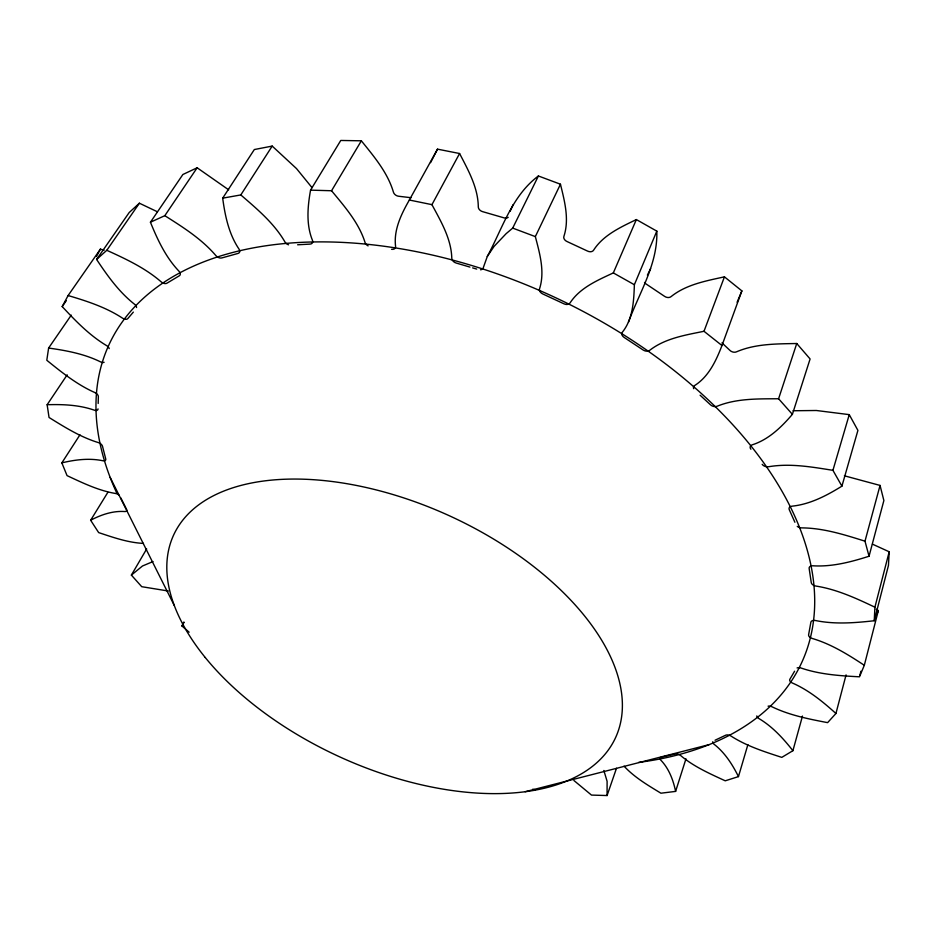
<?xml version="1.0" encoding="UTF-8"?>
<svg xmlns="http://www.w3.org/2000/svg" width="936" height="936" viewBox="0 0 936 936"><rect width="100%" height="100%" fill="white"/><g stroke="black" fill="none" stroke-linecap="round" stroke-linejoin="round"><path stroke-width="1.4" d="M480.519 269.779A5.031 3.533 27.2 0 0 483.374 267.462L487.305 256.441C502.398 228.606 511.922 195.718 538.399 175.98L560.453 184.216C564.548 200.983 569.509 219.34 563.928 236.293A4.902 3.58 24.9 0 0 567.087 241.558L587.527 251.07A4.902 3.58 24 0 0 593.635 250.134C603.322 235.006 620.732 227.144 636.363 219.562L656.815 231.133L634.374 284.731C633.824 300.912 632.958 319 622.405 332.151A5.031 3.522 21.8 0 0 624.195 337.463L643.02 349.924A5.019 3.51 21.1 0 0 649.76 350.263C665.168 338.317 685.351 335.076 704.001 331.285L721.972 345.524C716.215 360.512 708.786 376.529 694.793 385.445A4.984 3.428 19.2 0 0 693.646 388.674M98.175 403.474L98.35 396.712A4.27 2.422 32.1 0 0 94.723 392.5C77.044 384.626 61.741 372.376 46.8 360.266L48.613 348.052L71.265 315.128M656.815 231.133C657.949 263.905 639.37 292.418 628.477 322.124M797.086 667.953A4.411 2.562 16.4 0 1 801.251 668.093C819.936 674.47 839.908 675.804 859.494 676.798L864.314 665.297C848.063 654.557 831.145 644.05 812.331 638.492A4.528 2.703 16 0 1 808.622 634.678L810.857 622.311A4.563 2.749 16 0 1 815.63 620.556C834.912 624.499 854.849 622.908 874.247 620.743L874.903 607.195L889.2 551.784L872.469 544.155M889.2 551.784L888.451 565.461L874.247 620.743M573.897 780.484L591.482 795.085L607.078 795.542L607.101 781.303L603.849 770.48M411.079 197.718L398.724 196.256A4.856 3.44 30.8 0 1 393.389 192.032C387.633 172.47 373.92 156.429 361.355 140.809L340.762 140.458L310.553 190.148C307.616 206.587 306.002 224.394 312.425 240.224A4.926 3.299 31.8 0 1 309.851 244.12L297.625 244.776M864.314 665.297L878.342 610.576L876.201 609.125M859.856 675.406L860.933 671.206M768.082 706.165A4.259 2.41 17.1 0 1 772.212 706.891C789.586 715.279 808.774 719.035 827.611 722.639L835.93 713.489L846.074 674.879M874.903 607.195C856.101 598.256 836.772 589.352 816.063 586.088A4.668 2.878 15.8 0 1 811.243 582.508L809.16 568.526A4.703 2.937 15.8 0 1 813.091 565.8C832.162 566.959 851.023 561.986 869.041 556.241L883.876 500.538L880.051 485.421L844.389 475.792M869.041 556.241L864.993 541.183L880.051 485.421M715.045 740.236L725.529 735.275A4.118 2.27 18 0 1 731.11 736.117C746.589 746.086 764.396 751.725 781.794 757.376L792.909 750.695L802.468 716.063M794.898 522.265L789.317 509.816A4.82 3.112 16.2 0 1 792.113 506.165C810.155 504.282 826.722 495.589 841.92 486.147L857.914 430.396L849.256 414.636L816.344 410.495L793.049 410.752M841.92 486.147L832.923 470.328L849.256 414.636M624.066 766.174C634.468 777.43 647.958 785.281 660.921 793.202L675.605 791.4C673.265 780.027 668.936 768.538 660.746 760.067A3.955 2.118 19.2 0 1 661.495 757.154L675.195 753.995A3.99 2.153 19 0 1 680.601 755.504C693.728 766.619 709.745 773.651 725.236 780.811L738.457 776.611L747.887 744.635M750.906 449.233A4.926 3.288 17.3 0 1 752.298 444.799C768.643 439.616 781.466 427.062 792.394 414.332L810.096 358.956L796.747 343.512C776.611 343.898 755.446 343.711 736.62 351.784A4.844 3.428 18.2 0 1 729.963 350.415L721.96 342.88M675.605 791.4L685.971 758.815M792.394 414.332L778.588 398.759L796.747 343.512M607.078 795.542L616.485 768.28M721.972 345.524L741.874 290.885L724.441 276.845C706.048 280.894 686.17 284.509 671.135 296.572A4.891 3.533 20.8 0 1 664.537 296.326L646.238 284.076A4.902 3.545 21.6 0 1 644.518 282.426M704.001 331.285L724.441 276.845M741.874 290.885L737.088 302.258M876.728 614.472L878.342 610.576M560.453 184.216L535.345 236.609C539.686 253.328 545.068 271.674 539.569 288.709A5.043 3.557 24.9 0 0 542.857 293.998L563.846 303.767A5.043 3.557 24.1 0 0 570.071 302.901C579.887 287.797 597.566 280.262 613.326 272.914L636.363 219.562M430.56 162.642L437.51 149.152L459.588 153.516C468.187 170.13 478.085 187.633 478.296 206.797A4.891 3.533 28.2 0 0 482.695 211.676L503.931 217.831A4.902 3.557 27.4 0 0 508.213 217.316M510.167 211.22L513.139 204.645M189.142 632.186L181.982 626.02L183.772 622.194M487.305 256.441L494.068 246.39L506.13 233.672L512.706 228.103L538.399 175.98M647.408 275.114L650.625 268.655M109.219 348.613A4.423 2.586 32.8 0 0 106.435 345.513C89.493 335.357 75.582 320.943 62.197 306.587L68.106 295.542L100.409 249.128L104.177 250.193M96.385 256.581L100.409 249.128M469.942 267.088L456.347 263.086A5.019 3.51 27.9 0 1 451.784 258.149C451.269 238.797 440.891 221.294 431.941 204.656L459.588 153.516M181.982 626.02L184.053 622.276M391.54 249.315A4.996 3.44 29.8 0 0 395.565 246.238C393.576 229.776 401.368 213.923 409.348 200.023L437.51 149.152M168.351 591.025L141.734 586.696L131.379 575.102L146.671 548.929M794.605 671.194L789.89 679.22A4.376 2.527 16.6 0 0 792.418 683.034C808.762 690.16 822.791 701.637 835.93 713.489M310.553 190.148L331.555 190.745L361.355 140.809M143.442 543.395C128.021 542.669 113.197 537.416 98.654 532.596L90.64 520.252L107.862 492.324M136.574 307.534A4.575 2.761 33.3 0 0 134.398 304.141C118.977 291.962 107.394 275.699 96.607 259.459L106.798 250.298C125.822 258.944 145.185 267.988 161.097 281.783A4.68 2.902 33.4 0 0 166.994 283.163L179.256 275.827A4.715 2.948 33.3 0 0 178.87 271.089C165.754 257.283 157.517 239.674 150.439 222.218L164.818 215.678C182.988 227.202 201.685 238.972 215.783 255.493A4.809 3.089 33.1 0 0 221.926 257.903L237.896 253.469A4.832 3.136 32.9 0 0 238.961 249.011C228.864 234.035 225.038 215.795 222.686 198.163L240.809 194.934L272.2 146.086L296.525 168.609L312.016 187.633M119.083 495.226A4.001 2.153 30.3 0 0 115.514 493.483C98.432 490.593 82.614 482.882 67.053 475.628L61.846 462.864L79.958 434.819M222.686 198.163L254.335 149.538L272.2 146.086M61.846 462.864C75.208 459.681 89.353 457.891 102.937 460.769A4.095 2.246 31 0 0 105.709 458.839L102.504 446.285A4.13 2.281 31.3 0 0 98.245 442.552C80.554 437.147 64.666 427.167 49.046 417.479L47.139 404.726L67.17 374.833M164.818 215.678L197.145 167.778L228.653 189.809M150.439 222.218L182.871 174.505L197.145 167.778M106.798 250.298L139.394 203.206L157.377 211.77M62.197 306.587L66.327 300.655M96.607 259.459L129.191 212.53L139.394 203.206M133.345 312.109L127.858 318.521A4.54 2.714 33.2 0 1 122.487 318.135C105.99 307.277 86.919 301.1 68.106 295.542M131.379 575.102L142.494 565.987L153.048 561.541M90.64 520.252C101.041 514.753 112.788 510.705 124.687 511.536A3.966 2.129 30 0 0 126.477 509.102M525.143 791.727L709.149 744.623M47.139 404.726C62.958 404.235 79.232 404.902 94.302 410.167A4.235 2.387 31.9 0 0 98.034 408.88M778.588 398.759C758.09 398.888 736.562 398.35 717.245 406.189A4.973 3.405 18.6 0 1 710.424 404.738L700.116 395.214M48.613 348.052C66.304 350.52 84.275 353.866 100.409 361.811A4.387 2.539 32.7 0 0 104.13 362.29M532.607 789.27L535.275 789.692M832.923 470.328C811.793 466.959 789.996 463.109 768.667 466.725A4.902 3.253 17 0 1 762.185 464.315M409.348 200.023L431.941 204.656M472.657 267.895L476.728 269.088M864.993 541.183C844.494 534.725 823.469 528.044 801.789 527.881A4.797 3.077 16.1 0 1 797.25 526.36M512.706 228.103L535.345 236.609M613.326 272.914L634.374 284.731M240.809 194.934C256.955 208.904 273.932 223.06 284.813 241.722A4.902 3.264 32.1 0 0 288.557 244.811M331.555 190.745C344.553 206.482 358.745 222.557 365.005 242.342A4.984 3.405 30.4 0 0 368.117 245.887M792.909 750.695C783.233 738.387 772.364 726.488 758.768 718.462A4.224 2.375 17.3 0 1 756.803 715.911M120.791 497.882L125.845 507.85M110.167 477.43L174.271 605.452M738.457 776.611C732.432 764.455 724.815 752.591 713.992 744.178A4.083 2.235 18.2 0 1 712.799 741.71M116.672 492.851A381.081 229.039 24.6 0 1 313.478 241.956A381.081 229.039 24.6 0 1 775.675 480.683A381.081 229.039 24.6 0 1 638.586 762.419M205.23 657.493A243.079 132.432 24.6 0 0 598.923 760.746A243.079 132.432 24.6 0 0 379.642 490.792A243.079 132.432 24.6 0 0 205.23 657.493"/></g></svg>
